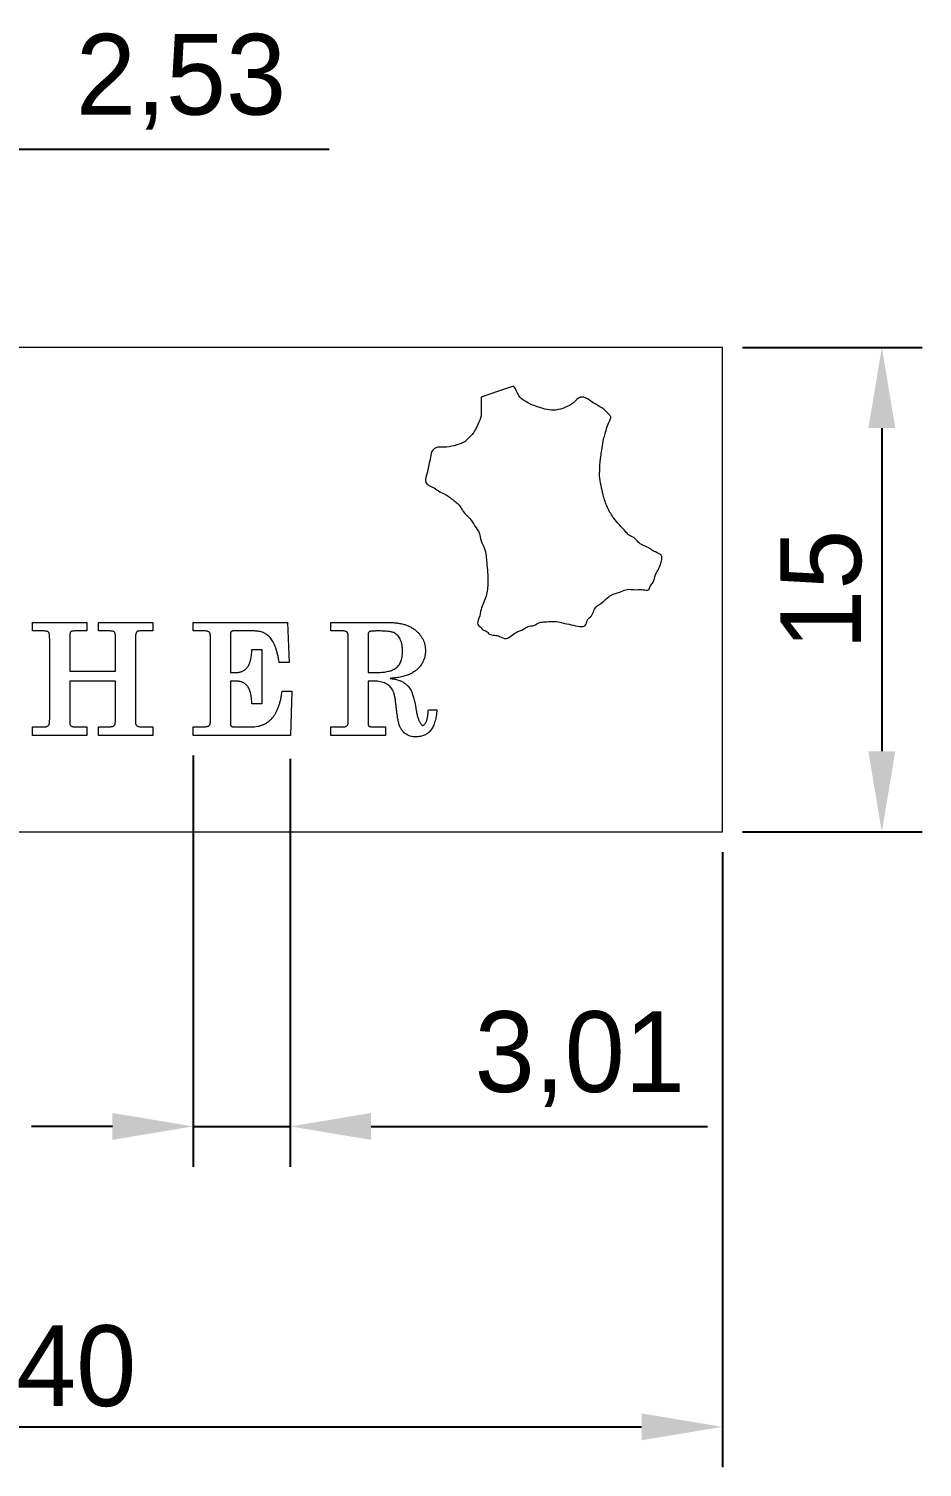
# Model space of a CAD drawing. Header units: millimetres. Extents: x 68 to 243, y 131 to 182.
# Drawn here: x 144.89 to 172.55, y 131.1 to 175.62 of the extents above; entities that cross this region are included whole.
import ezdxf

# ---------------------------------------------------------------- set-up
doc = ezdxf.new("R2010")
doc.units = ezdxf.units.MM
doc.header["$PDSIZE"] = -1
doc.layers.add('AM_5', color=3, linetype='Continuous', lineweight=25)
doc.dimstyles.new('ISO-25$0', dxfattribs={"dimtxt": 2.5, "dimasz": 2.5, "dimexe": 1.25, "dimexo": 0.625, "dimtad": 1, "dimtxsty": 'Standard', "dimcen": 2.5, "dimadec": 0, "dimazin": 0, "dimtfac": 1, "dimtmove": 0, "dimatfit": 3, "dimfxl": 1, "dimarcsym": 0})

# ---------------------------------------------------------------- blocks, each defined once
blk = doc.blocks.new('*D14')
at = {"layer": 'AM_5', "color": 0, "lineweight": -2, "transparency": 16777216}
for p, q in [((149.981, 153.123), (149.981, 140.395)), ((152.987, 153.02), (152.987, 140.395)), ((147.481, 141.645), (144.981, 141.645)), ((149.981, 141.645), (152.987, 141.645)), ((155.487, 141.645), (165.904, 141.645))]:
    blk.add_line(p, q, dxfattribs=at)
at = {"layer": 'AM_5', "color": 0, "transparency": 16777216}
for points in [[(147.481, 142.061), (147.481, 141.228), (149.981, 141.645)], [(155.487, 142.061), (155.487, 141.228), (152.987, 141.645)]]:
    blk.add_solid(points, dxfattribs=at)
at = {"layer": 'Defpoints', "color": 0, "transparency": 16777216}
for p in [(149.981, 153.748), (152.987, 153.645), (152.987, 141.645)]:
    blk.add_point(p, dxfattribs=at)
at = {"layer": 'AM_5', "color": 0, "transparency": 16777216, "insert": (161.945, 143.728), "char_height": 2.5, "attachment_point": 5}
blk.add_mtext('3,01', dxfattribs=at)
blk = doc.blocks.new('*D15')
at = {"layer": 'AM_5', "color": 0, "lineweight": -2, "transparency": 16777216}
for p, q in [((135.637, 163.347), (135.637, 173.149)), ((138.163, 163.347), (138.163, 173.149)), ((133.137, 171.899), (130.637, 171.899)), ((135.637, 171.899), (138.163, 171.899)), ((140.663, 171.899), (154.186, 171.899))]:
    blk.add_line(p, q, dxfattribs=at)
at = {"layer": 'AM_5', "color": 0, "transparency": 16777216}
for points in [[(133.137, 172.316), (133.137, 171.482), (135.637, 171.899)], [(140.663, 172.316), (140.663, 171.482), (138.163, 171.899)]]:
    blk.add_solid(points, dxfattribs=at)
at = {"layer": 'Defpoints', "color": 0, "transparency": 16777216}
for p in [(138.163, 171.899), (135.637, 162.722), (138.163, 162.722)]:
    blk.add_point(p, dxfattribs=at)
at = {"layer": 'AM_5', "color": 0, "transparency": 16777216, "insert": (149.603, 173.982), "char_height": 2.5, "attachment_point": 5}
blk.add_mtext('2,53', dxfattribs=at)
blk = doc.blocks.new('*D16')
at = {"layer": 'AM_5', "color": 0, "lineweight": -2, "transparency": 16777216}
for p, q in [((126.36, 150.135), (126.36, 131.096)), ((166.36, 150.135), (166.36, 131.096)), ((128.86, 132.346), (163.86, 132.346))]:
    blk.add_line(p, q, dxfattribs=at)
at = {"layer": 'AM_5', "color": 0, "transparency": 16777216}
for points in [[(128.86, 132.762), (128.86, 131.929), (126.36, 132.346)], [(163.86, 132.762), (163.86, 131.929), (166.36, 132.346)]]:
    blk.add_solid(points, dxfattribs=at)
at = {"layer": 'Defpoints', "color": 0, "transparency": 16777216}
for p in [(126.36, 150.76), (166.36, 150.76), (166.36, 132.346)]:
    blk.add_point(p, dxfattribs=at)
at = {"layer": 'AM_5', "color": 0, "transparency": 16777216, "insert": (146.36, 134.221), "char_height": 2.5, "attachment_point": 5}
blk.add_mtext('40', dxfattribs=at)
blk = doc.blocks.new('*D17')
at = {"layer": 'AM_5', "color": 0, "lineweight": -2, "transparency": 16777216}
for p, q in [((166.985, 165.76), (172.546, 165.76)), ((171.296, 163.26), (171.296, 153.26)), ((166.985, 150.76), (172.546, 150.76))]:
    blk.add_line(p, q, dxfattribs=at)
at = {"layer": 'AM_5', "color": 0, "transparency": 16777216}
for points in [[(170.879, 163.26), (171.712, 163.26), (171.296, 165.76)], [(170.879, 153.26), (171.712, 153.26), (171.296, 150.76)]]:
    blk.add_solid(points, dxfattribs=at)
at = {"layer": 'Defpoints', "color": 0, "transparency": 16777216}
for p in [(166.36, 165.76), (166.36, 150.76), (171.296, 150.76)]:
    blk.add_point(p, dxfattribs=at)
at = {"layer": 'AM_5', "color": 0, "transparency": 16777216, "insert": (169.421, 158.26), "char_height": 2.5, "attachment_point": 5, "rotation": 90}
blk.add_mtext('15', dxfattribs=at)

msp = doc.modelspace()

# ---------------------------------------------------------------- linework, layer by layer
at = {"color": 7, "linetype": 'Continuous', "lineweight": 15}
for p, q in [((166.36, 165.76), (126.36, 165.76)), ((166.36, 150.76), (166.36, 165.76)), ((145.008, 157.248), (146.691, 157.248)), ((145.008, 156.982), (145.008, 157.248)), ((146.691, 157.248), (146.691, 156.982)), ((147.046, 156.982), (147.046, 157.248)), ((147.046, 157.248), (148.729, 157.248)), ((148.729, 157.248), (148.729, 156.982)), ((149.981, 157.248), (152.902, 157.248)), ((149.981, 156.982), (149.981, 157.248)), ((152.902, 157.248), (152.949, 156.007)), ((154.245, 157.248), (156.021, 157.248)), ((154.245, 156.982), (154.245, 157.248)), ((145.327, 156.982), (145.008, 156.982)), ((146.16, 156.738), (146.16, 155.741)), ((146.691, 156.982), (146.315, 156.982)), ((147.366, 156.982), (147.046, 156.982)), ((147.577, 155.741), (147.577, 156.738)), ((148.729, 156.982), (148.349, 156.982)), ((150.335, 156.982), (149.981, 156.982)), ((150.512, 154.153), (150.512, 156.849)), ((151.133, 156.851), (151.133, 155.697)), ((151.874, 156.982), (151.207, 156.982)), ((154.613, 156.982), (154.245, 156.982)), ((154.777, 154.133), (154.777, 156.851)), ((155.397, 156.861), (155.397, 155.697)), ((145.539, 154.28), (145.539, 156.736)), ((148.198, 156.708), (148.198, 154.261)), ((151.799, 156.406), (152.107, 156.406)), ((152.107, 156.406), (152.107, 154.722)), ((152.949, 156.007), (152.645, 156.007)), ((146.16, 155.741), (147.577, 155.741)), ((147.577, 155.431), (146.16, 155.431)), ((146.16, 155.431), (146.16, 154.264)), ((147.577, 154.283), (147.577, 155.431)), ((151.133, 155.697), (151.324, 155.697)), ((151.3, 155.431), (151.133, 155.431)), ((151.133, 155.431), (151.133, 154.122)), ((155.397, 155.697), (155.689, 155.697)), ((155.583, 155.431), (155.397, 155.431)), ((155.397, 155.431), (155.397, 154.133)), ((152.732, 155.121), (153.038, 155.121)), ((153.038, 155.121), (152.991, 153.748)), ((152.107, 154.722), (151.799, 154.722)), ((157.26, 154.545), (157.524, 154.545)), ((145.008, 153.748), (145.008, 154.014)), ((145.008, 154.014), (145.366, 154.014)), ((146.691, 153.748), (145.008, 153.748)), ((146.315, 154.014), (146.691, 154.014)), ((146.691, 154.014), (146.691, 153.748)), ((147.046, 153.748), (147.046, 154.014)), ((147.046, 154.014), (147.366, 154.014)), ((148.729, 153.748), (147.046, 153.748)), ((148.382, 154.014), (148.729, 154.014)), ((148.729, 154.014), (148.729, 153.748)), ((149.981, 153.748), (149.981, 154.014)), ((149.981, 154.014), (150.283, 154.014)), ((152.991, 153.748), (149.981, 153.748)), ((151.258, 154.014), (151.784, 154.014)), ((154.245, 153.748), (154.245, 154.014)), ((154.245, 154.014), (154.613, 154.014)), ((155.929, 153.748), (154.245, 153.748)), ((155.52, 154.014), (155.929, 154.014)), ((155.929, 154.014), (155.929, 153.748)), ((126.36, 150.76), (166.36, 150.76))]:
    msp.add_line(p, q, dxfattribs=at)
at = {"color": 7, "linetype": 'Continuous', "lineweight": 15, "flags": 128}
msp.add_lwpolyline([(159.9, 164.564), (159.336, 164.369), (158.893, 164.216)], dxfattribs=at)
at = {"color": 7, "linetype": 'Continuous', "lineweight": 15}
for points, knots in [([(158.893, 164.216), (158.889, 164.178), (158.898, 164.066), (158.886, 163.876), (158.919, 163.622), (158.793, 163.395), (158.699, 163.154), (158.545, 162.99), (158.376, 162.819), (158.124, 162.73), (157.818, 162.652), (157.537, 162.699), (157.347, 162.556), (157.331, 162.351), (157.264, 162.112), (157.236, 161.864), (157.135, 161.652), (157.239, 161.49), (157.41, 161.438), (157.56, 161.311), (157.783, 161.223), (157.998, 161.056), (158.227, 160.893), (158.347, 160.64), (158.554, 160.476), (158.689, 160.235), (158.86, 160.026), (158.873, 159.758), (159.013, 159.544), (159.046, 159.306), (159.067, 159.064), (159.101, 158.793), (159.108, 158.448), (159.076, 158.052), (158.882, 157.696), (158.857, 157.412), (158.735, 157.174), (158.893, 157.107), (158.939, 156.995), (159.068, 156.992), (159.142, 156.857), (159.31, 156.855), (159.481, 156.821), (159.655, 156.709), (159.829, 156.828), (159.98, 156.963), (160.185, 157.007), (160.341, 157.146), (160.538, 157.131), (160.687, 157.256), (160.886, 157.264), (161.073, 157.285), (161.285, 157.271), (161.5, 157.203), (161.753, 157.172), (161.954, 157.099), (162.153, 157.146), (162.154, 157.338), (162.326, 157.439), (162.374, 157.621), (162.469, 157.759), (162.633, 157.844), (162.757, 157.976), (162.941, 158.123), (163.163, 158.158), (163.405, 158.303), (163.671, 158.243), (163.887, 158.277), (164.09, 158.217), (164.121, 158.392), (164.253, 158.505), (164.26, 158.701), (164.374, 158.863), (164.44, 159.026), (164.486, 159.174), (164.497, 159.317), (164.351, 159.4), (164.212, 159.455), (164.063, 159.581), (163.896, 159.617), (163.743, 159.74), (163.627, 159.882), (163.456, 159.938), (163.337, 160.101), (163.173, 160.262), (162.977, 160.487), (162.801, 160.775), (162.688, 161.096), (162.621, 161.417), (162.552, 161.705), (162.567, 162.047), (162.586, 162.359), (162.651, 162.657), (162.66, 162.887), (162.744, 163.089), (162.775, 163.296), (162.854, 163.453), (162.931, 163.612), (162.812, 163.726), (162.679, 163.87), (162.468, 163.978), (162.269, 164.108), (162.123, 164.22), (161.903, 164.226), (161.758, 164.014), (161.492, 163.894), (161.127, 163.776), (160.71, 163.883), (160.329, 164.038), (160.017, 164.241), (159.972, 164.488), (159.9, 164.564)], [0, 0, 0, 0, 0.004448, 0.0127952, 0.0222704, 0.033165, 0.0419432, 0.0521974, 0.058905, 0.0695106, 0.0823646, 0.0957419, 0.1000034, 0.1083227, 0.1178518, 0.1290776, 0.1375617, 0.1426412, 0.1490422, 0.1577199, 0.1651609, 0.1764211, 0.1893822, 0.1968603, 0.2081647, 0.2191952, 0.2287749, 0.2385927, 0.2489973, 0.257584, 0.2660459, 0.2773285, 0.2891198, 0.3061086, 0.3228725, 0.3338476, 0.3415543, 0.3469629, 0.3501246, 0.3546588, 0.3596243, 0.3659564, 0.3722884, 0.380543, 0.3868189, 0.3944538, 0.4042569, 0.4101776, 0.4176085, 0.4253916, 0.4313454, 0.4400641, 0.4473829, 0.4557559, 0.4660491, 0.4768464, 0.4803966, 0.4874356, 0.4945912, 0.5017467, 0.5083707, 0.5134304, 0.5227171, 0.5293446, 0.5401831, 0.5480863, 0.56108, 0.5690387, 0.5752107, 0.5802212, 0.58581, 0.5950052, 0.6007476, 0.6086742, 0.615, 0.6194685, 0.6232321, 0.6327563, 0.6373806, 0.6454425, 0.6518134, 0.6598737, 0.666302, 0.6716756, 0.6826694, 0.6931214, 0.706127, 0.7215608, 0.7322228, 0.7442546, 0.7556055, 0.771639, 0.7804454, 0.7910255, 0.7979343, 0.8056281, 0.8147442, 0.8193899, 0.8234602, 0.8317154, 0.843008, 0.8501463, 0.8596519, 0.8635422, 0.8741983, 0.8858538, 0.8973234, 0.9179371, 0.9332224, 0.945982, 0.9588324, 0.9588324, 0.9588324, 0.9588324]), ([(156.021, 157.248), (156.066, 157.247), (156.152, 157.245), (156.277, 157.233), (156.395, 157.214), (156.505, 157.188), (156.608, 157.152), (156.703, 157.109), (156.79, 157.058), (156.869, 156.999), (156.94, 156.935), (157.001, 156.865), (157.052, 156.792), (157.096, 156.715), (157.128, 156.633), (157.152, 156.547), (157.166, 156.457), (157.168, 156.396), (157.169, 156.364)], [0, 0, 0, 0, 0.081762, 0.15914, 0.232053, 0.301735, 0.367962, 0.432143, 0.493756, 0.554281, 0.613033, 0.66973, 0.724405, 0.778521, 0.832583, 0.8869, 0.942462, 1, 1, 1, 1]), ([(145.539, 156.736), (145.539, 156.762), (145.539, 156.809), (145.532, 156.87), (145.523, 156.915), (145.506, 156.947), (145.476, 156.964), (145.438, 156.975), (145.387, 156.981), (145.348, 156.982), (145.327, 156.982)], [0, 0, 0, 0, 0.196168, 0.349865, 0.462665, 0.539749, 0.612428, 0.710673, 0.840259, 1, 1, 1, 1]), ([(146.315, 156.982), (146.299, 156.981), (146.272, 156.98), (146.234, 156.977), (146.207, 156.967), (146.183, 156.953), (146.172, 156.923), (146.165, 156.879), (146.16, 156.815), (146.16, 156.766), (146.16, 156.738)], [0, 0, 0, 0, 0.129816, 0.234859, 0.318129, 0.380264, 0.456718, 0.582731, 0.764182, 1, 1, 1, 1]), ([(147.577, 156.738), (147.577, 156.765), (147.576, 156.812), (147.572, 156.874), (147.562, 156.918), (147.548, 156.95), (147.519, 156.966), (147.481, 156.975), (147.428, 156.981), (147.388, 156.982), (147.366, 156.982)], [0, 0, 0, 0, 0.198703, 0.354769, 0.464949, 0.537597, 0.605159, 0.703628, 0.834102, 1, 1, 1, 1]), ([(148.205, 156.896), (148.204, 156.89), (148.2, 156.871), (148.2, 156.833), (148.198, 156.777), (148.198, 156.733), (148.198, 156.708)], [0, 0, 0, 0, 0.101112, 0.303939, 0.602296, 1, 1, 1, 1]), ([(148.349, 156.982), (148.338, 156.982), (148.317, 156.981), (148.289, 156.98), (148.269, 156.976), (148.253, 156.971), (148.241, 156.96), (148.229, 156.945), (148.217, 156.922), (148.209, 156.905), (148.205, 156.896)], [0, 0, 0, 0, 0.185525, 0.330633, 0.444129, 0.522738, 0.596374, 0.699516, 0.83572, 1, 1, 1, 1]), ([(150.512, 156.849), (150.512, 156.86), (150.511, 156.88), (150.504, 156.908), (150.491, 156.932), (150.473, 156.951), (150.449, 156.966), (150.417, 156.975), (150.378, 156.981), (150.35, 156.982), (150.335, 156.982)], [0, 0, 0, 0, 0.124798, 0.236237, 0.337835, 0.435323, 0.543334, 0.668132, 0.821431, 1, 1, 1, 1]), ([(151.207, 156.982), (151.198, 156.981), (151.178, 156.979), (151.157, 156.962), (151.144, 156.942), (151.137, 156.918), (151.133, 156.887), (151.133, 156.864), (151.133, 156.851)], [0, 0, 0, 0, 0.166059, 0.343551, 0.449706, 0.595179, 0.775955, 1, 1, 1, 1]), ([(152.645, 156.007), (152.637, 156.052), (152.621, 156.14), (152.594, 156.264), (152.562, 156.378), (152.53, 156.48), (152.491, 156.57), (152.453, 156.651), (152.41, 156.719), (152.364, 156.777), (152.314, 156.825), (152.262, 156.868), (152.205, 156.903), (152.146, 156.932), (152.083, 156.954), (152.017, 156.971), (151.946, 156.98), (151.899, 156.981), (151.874, 156.982)], [0, 0, 0, 0, 0.100413, 0.193238, 0.278365, 0.356848, 0.427714, 0.492328, 0.550707, 0.603698, 0.653179, 0.702238, 0.74973, 0.797911, 0.845998, 0.895813, 0.946578, 1, 1, 1, 1]), ([(154.777, 156.851), (154.776, 156.861), (154.776, 156.881), (154.768, 156.909), (154.757, 156.932), (154.739, 156.951), (154.716, 156.965), (154.687, 156.976), (154.652, 156.981), (154.627, 156.981), (154.613, 156.982)], [0, 0, 0, 0, 0.1294877, 0.2458306, 0.3524111, 0.4540022, 0.562347, 0.6850018, 0.8303844, 1, 1, 1, 1]), ([(155.687, 156.982), (155.669, 156.982), (155.636, 156.982), (155.59, 156.98), (155.549, 156.98), (155.514, 156.976), (155.485, 156.974), (155.461, 156.971), (155.444, 156.966), (155.428, 156.96), (155.415, 156.946), (155.404, 156.924), (155.398, 156.894), (155.397, 156.873), (155.397, 156.861)], [0, 0, 0, 0, 0.143105, 0.269319, 0.380477, 0.474925, 0.556242, 0.619089, 0.667973, 0.702591, 0.757196, 0.822884, 0.901924, 1, 1, 1, 1]), ([(156.46, 156.339), (156.459, 156.379), (156.458, 156.455), (156.444, 156.562), (156.42, 156.655), (156.387, 156.734), (156.346, 156.8), (156.3, 156.856), (156.247, 156.899), (156.197, 156.927), (156.151, 156.944), (156.108, 156.954), (156.058, 156.963), (155.999, 156.969), (155.933, 156.975), (155.858, 156.979), (155.775, 156.982), (155.717, 156.982), (155.687, 156.982)], [0, 0, 0, 0, 0.100372, 0.189823, 0.269549, 0.340722, 0.405551, 0.464784, 0.521643, 0.576654, 0.607461, 0.643877, 0.686861, 0.735901, 0.791746, 0.854452, 0.924056, 1, 1, 1, 1]), ([(151.324, 155.697), (151.341, 155.698), (151.374, 155.699), (151.422, 155.706), (151.467, 155.718), (151.51, 155.736), (151.551, 155.759), (151.589, 155.787), (151.625, 155.819), (151.659, 155.857), (151.69, 155.901), (151.717, 155.952), (151.739, 156.011), (151.76, 156.076), (151.774, 156.149), (151.787, 156.228), (151.795, 156.315), (151.797, 156.375), (151.799, 156.406)], [0, 0, 0, 0, 0.052074, 0.102421, 0.151126, 0.199676, 0.247511, 0.296622, 0.347238, 0.399412, 0.454903, 0.51467, 0.579842, 0.65088, 0.727643, 0.8117, 0.902381, 1, 1, 1, 1]), ([(155.689, 155.697), (155.719, 155.697), (155.777, 155.698), (155.861, 155.706), (155.941, 155.715), (156.015, 155.732), (156.084, 155.75), (156.147, 155.775), (156.206, 155.803), (156.259, 155.836), (156.307, 155.875), (156.349, 155.92), (156.383, 155.973), (156.411, 156.033), (156.434, 156.1), (156.449, 156.174), (156.458, 156.254), (156.459, 156.31), (156.46, 156.339)], [0, 0, 0, 0, 0.077096, 0.150233, 0.219526, 0.284333, 0.345804, 0.404616, 0.460464, 0.513854, 0.566487, 0.618936, 0.673291, 0.730215, 0.790109, 0.854916, 0.924658, 1, 1, 1, 1]), ([(157.169, 156.364), (157.168, 156.328), (157.165, 156.255), (157.142, 156.148), (157.104, 156.047), (157.052, 155.95), (156.985, 155.861), (156.904, 155.781), (156.809, 155.71), (156.719, 155.659), (156.64, 155.624), (156.575, 155.6), (156.504, 155.578), (156.428, 155.56), (156.347, 155.544), (156.26, 155.532), (156.168, 155.521), (156.105, 155.517), (156.073, 155.514)], [0, 0, 0, 0, 0.071287, 0.141201, 0.210407, 0.280658, 0.352222, 0.425281, 0.501318, 0.581649, 0.624293, 0.669157, 0.71684, 0.767066, 0.820838, 0.877324, 0.937188, 1, 1, 1, 1]), ([(151.799, 154.722), (151.797, 154.755), (151.795, 154.818), (151.787, 154.908), (151.774, 154.99), (151.759, 155.064), (151.738, 155.129), (151.715, 155.188), (151.689, 155.238), (151.657, 155.28), (151.622, 155.316), (151.585, 155.347), (151.544, 155.373), (151.501, 155.395), (151.455, 155.411), (151.406, 155.422), (151.354, 155.43), (151.318, 155.431), (151.3, 155.431)], [0, 0, 0, 0, 0.099262, 0.191056, 0.274983, 0.351935, 0.421102, 0.484819, 0.542393, 0.595127, 0.644855, 0.693831, 0.742585, 0.791324, 0.840467, 0.891116, 0.944414, 1, 1, 1, 1]), ([(156.252, 154.742), (156.249, 154.766), (156.243, 154.812), (156.234, 154.879), (156.223, 154.94), (156.211, 154.996), (156.198, 155.046), (156.184, 155.09), (156.168, 155.128), (156.147, 155.173), (156.113, 155.222), (156.063, 155.273), (156.004, 155.319), (155.935, 155.359), (155.858, 155.392), (155.773, 155.414), (155.68, 155.429), (155.616, 155.43), (155.583, 155.431)], [0, 0, 0, 0, 0.066403, 0.128494, 0.185162, 0.236978, 0.284155, 0.32683, 0.36436, 0.39836, 0.461795, 0.526768, 0.594948, 0.667642, 0.744011, 0.824082, 0.909293, 1, 1, 1, 1]), ([(156.073, 155.514), (156.096, 155.511), (156.142, 155.505), (156.209, 155.493), (156.27, 155.479), (156.327, 155.463), (156.378, 155.445), (156.425, 155.425), (156.468, 155.404), (156.518, 155.373), (156.573, 155.329), (156.632, 155.271), (156.683, 155.206), (156.72, 155.147), (156.746, 155.093), (156.765, 155.043), (156.784, 154.986), (156.804, 154.919), (156.822, 154.844), (156.841, 154.76), (156.859, 154.668), (156.87, 154.604), (156.876, 154.57)], [0, 0, 0, 0, 0.052374, 0.100934, 0.146833, 0.189686, 0.229152, 0.26635, 0.300779, 0.332888, 0.394186, 0.454317, 0.513411, 0.573043, 0.605904, 0.644307, 0.688383, 0.7387, 0.795204, 0.857094, 0.925381, 1, 1, 1, 1]), ([(151.784, 154.014), (151.817, 154.014), (151.882, 154.016), (151.977, 154.029), (152.066, 154.05), (152.15, 154.081), (152.229, 154.12), (152.302, 154.168), (152.37, 154.224), (152.432, 154.29), (152.489, 154.364), (152.54, 154.447), (152.586, 154.538), (152.627, 154.638), (152.661, 154.747), (152.69, 154.864), (152.716, 154.989), (152.727, 155.076), (152.732, 155.121)], [0, 0, 0, 0, 0.061476, 0.120049, 0.176225, 0.231144, 0.284556, 0.338148, 0.392379, 0.447595, 0.504758, 0.564531, 0.6271, 0.693478, 0.763353, 0.837736, 0.916453, 1, 1, 1, 1]), ([(156.361, 154.072), (156.356, 154.085), (156.346, 154.114), (156.335, 154.167), (156.321, 154.231), (156.309, 154.309), (156.295, 154.399), (156.28, 154.502), (156.266, 154.617), (156.257, 154.699), (156.252, 154.742)], [0, 0, 0, 0, 0.0599023, 0.1384489, 0.2361116, 0.3517986, 0.4857443, 0.6379727, 0.8093798, 1, 1, 1, 1]), ([(157.524, 154.545), (157.521, 154.511), (157.516, 154.445), (157.505, 154.35), (157.487, 154.261), (157.467, 154.178), (157.441, 154.102), (157.412, 154.033), (157.377, 153.97), (157.338, 153.914), (157.295, 153.864), (157.247, 153.821), (157.195, 153.784), (157.138, 153.755), (157.077, 153.732), (157.012, 153.715), (156.942, 153.705), (156.894, 153.704), (156.869, 153.703)], [0, 0, 0, 0, 0.0850925, 0.1653122, 0.2405561, 0.3113602, 0.3777712, 0.440573, 0.4999728, 0.5567861, 0.6111688, 0.6646876, 0.7168682, 0.7702874, 0.8239709, 0.8799431, 0.9381999, 1, 1, 1, 1]), ([(156.876, 154.57), (156.88, 154.545), (156.889, 154.498), (156.903, 154.429), (156.917, 154.367), (156.934, 154.31), (156.949, 154.26), (156.966, 154.215), (156.984, 154.177), (156.997, 154.154), (157.003, 154.143)], [0, 0, 0, 0, 0.167993, 0.324436, 0.467299, 0.59895, 0.717265, 0.822927, 0.916969, 1, 1, 1, 1]), ([(157.071, 154.058), (157.081, 154.059), (157.102, 154.061), (157.129, 154.082), (157.158, 154.111), (157.182, 154.144), (157.2, 154.178), (157.213, 154.212), (157.223, 154.252), (157.234, 154.298), (157.241, 154.351), (157.249, 154.41), (157.255, 154.475), (157.258, 154.521), (157.26, 154.545)], [0, 0, 0, 0, 0.050759, 0.110123, 0.182273, 0.272391, 0.325825, 0.390062, 0.46373, 0.549164, 0.644905, 0.751555, 0.870296, 1, 1, 1, 1]), ([(145.366, 154.014), (145.377, 154.014), (145.398, 154.014), (145.428, 154.018), (145.453, 154.025), (145.481, 154.038), (145.509, 154.061), (145.522, 154.087), (145.528, 154.099)], [0, 0, 0, 0, 0.172562, 0.321849, 0.45332, 0.569812, 0.786978, 1, 1, 1, 1]), ([(145.528, 154.099), (145.53, 154.107), (145.535, 154.127), (145.537, 154.165), (145.539, 154.218), (145.539, 154.258), (145.539, 154.28)], [0, 0, 0, 0, 0.128744, 0.339513, 0.629787, 1, 1, 1, 1]), ([(146.16, 154.264), (146.16, 154.238), (146.16, 154.192), (146.162, 154.134), (146.162, 154.096), (146.167, 154.079), (146.169, 154.074)], [0, 0, 0, 0, 0.41314, 0.717634, 0.913861, 1, 1, 1, 1]), ([(146.169, 154.074), (146.177, 154.064), (146.195, 154.046), (146.23, 154.027), (146.27, 154.015), (146.299, 154.014), (146.315, 154.014)], [0, 0, 0, 0, 0.233865, 0.467308, 0.719437, 1, 1, 1, 1]), ([(147.366, 154.014), (147.388, 154.014), (147.427, 154.015), (147.481, 154.027), (147.524, 154.045), (147.543, 154.066), (147.552, 154.076)], [0, 0, 0, 0, 0.318104, 0.583932, 0.80685, 1, 1, 1, 1]), ([(147.552, 154.076), (147.556, 154.084), (147.567, 154.106), (147.572, 154.15), (147.577, 154.21), (147.577, 154.257), (147.577, 154.283)], [0, 0, 0, 0, 0.132787, 0.340207, 0.627715, 1, 1, 1, 1]), ([(148.198, 154.261), (148.198, 154.236), (148.197, 154.191), (148.201, 154.135), (148.2, 154.098), (148.206, 154.081), (148.208, 154.076)], [0, 0, 0, 0, 0.412266, 0.717014, 0.91071, 1, 1, 1, 1]), ([(148.208, 154.076), (148.218, 154.066), (148.238, 154.046), (148.28, 154.027), (148.328, 154.016), (148.364, 154.014), (148.382, 154.014)], [0, 0, 0, 0, 0.2162723, 0.4469181, 0.7050117, 1, 1, 1, 1]), ([(150.283, 154.014), (150.304, 154.014), (150.342, 154.014), (150.394, 154.021), (150.435, 154.032), (150.466, 154.046), (150.487, 154.068), (150.502, 154.093), (150.511, 154.122), (150.512, 154.142), (150.512, 154.153)], [0, 0, 0, 0, 0.203095, 0.373744, 0.507268, 0.614202, 0.706699, 0.798756, 0.893615, 1, 1, 1, 1]), ([(151.133, 154.122), (151.133, 154.111), (151.133, 154.093), (151.139, 154.068), (151.145, 154.047), (151.159, 154.033), (151.176, 154.023), (151.199, 154.017), (151.227, 154.014), (151.247, 154.014), (151.258, 154.014)], [0, 0, 0, 0, 0.154808, 0.284425, 0.39016, 0.479769, 0.572627, 0.689462, 0.831146, 1, 1, 1, 1]), ([(154.613, 154.014), (154.627, 154.014), (154.653, 154.015), (154.689, 154.02), (154.718, 154.029), (154.74, 154.043), (154.757, 154.062), (154.769, 154.083), (154.776, 154.107), (154.776, 154.124), (154.777, 154.133)], [0, 0, 0, 0, 0.18289, 0.334524, 0.464262, 0.574737, 0.676465, 0.779724, 0.885852, 1, 1, 1, 1]), ([(155.397, 154.133), (155.397, 154.121), (155.397, 154.101), (155.4, 154.075), (155.401, 154.057), (155.405, 154.049), (155.407, 154.047)], [0, 0, 0, 0, 0.402077, 0.694682, 0.894247, 1, 1, 1, 1]), ([(156.869, 153.703), (156.84, 153.704), (156.783, 153.706), (156.701, 153.725), (156.625, 153.754), (156.556, 153.795), (156.494, 153.848), (156.441, 153.913), (156.394, 153.987), (156.372, 154.043), (156.361, 154.072)], [0, 0, 0, 0, 0.129702, 0.252829, 0.372832, 0.491227, 0.611457, 0.733258, 0.862409, 1, 1, 1, 1]), ([(157.003, 154.143), (157.011, 154.13), (157.025, 154.109), (157.044, 154.082), (157.058, 154.065), (157.068, 154.06), (157.071, 154.058)], [0, 0, 0, 0, 0.403441, 0.699368, 0.898909, 1, 1, 1, 1]), ([(155.407, 154.047), (155.414, 154.042), (155.429, 154.031), (155.456, 154.021), (155.487, 154.015), (155.509, 154.014), (155.52, 154.014)], [0, 0, 0, 0, 0.224837, 0.459665, 0.717817, 1, 1, 1, 1])]:
    msp.add_open_spline(points, degree=3, knots=knots, dxfattribs=at)

# ---------------------------------------------------------------- dimensions: what is measured, and where the dimension line sits
at = {"layer": 'AM_5'}
dim = msp.add_linear_dim(base=(138.163, 171.899), p1=(135.637, 162.722), p2=(138.163, 162.722), dimstyle='ISO-25$0', override={"dimtzin": 0}, dxfattribs=at)
dim.commit()
dim.dimension.update_dxf_attribs({"geometry": '*D15', "text_midpoint": (149.603, 171.899), "dimtype": 160})
for base, p1, p2, angle, picture, middle in [((171.296, 150.76), (166.36, 165.76), (166.36, 150.76), 90, '*D17', (169.421, 158.26)), ((152.987, 141.645), (149.981, 153.748), (152.987, 153.645), 0, '*D14', (161.945, 143.728)), ((166.36, 132.346), (126.36, 150.76), (166.36, 150.76), 0, '*D16', (146.36, 134.221))]:
    dim = msp.add_linear_dim(base=base, p1=p1, p2=p2, angle=angle, dimstyle='ISO-25$0', override={"dimtzin": 0}, dxfattribs=at)
    dim.commit()
    dim.dimension.update_dxf_attribs({"geometry": picture, "text_midpoint": middle})

doc.saveas('drawing.dxf')
